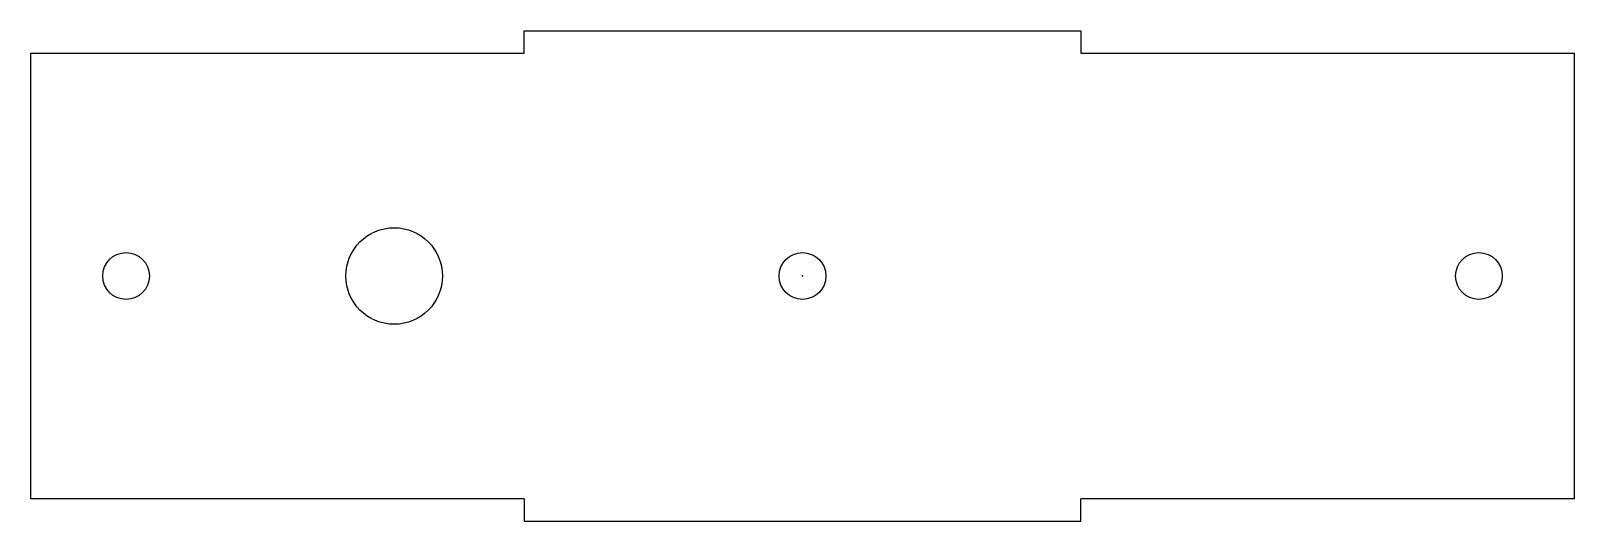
# Model space of a CAD drawing. Header units: millimetres. Extents: x -104 to 104, y -33 to 33.
import ezdxf

# ---------------------------------------------------------------- set-up
doc = ezdxf.new("R2010")
doc.units = ezdxf.units.MM
doc.header["$MEASUREMENT"] = 0
for name, color, linetype in [('laser piece v4_Sketch2', 7, 'Continuous'), ('laser piece v4_Sketch3', 7, 'Continuous'), ('laser piece v4_Sketch4', 7, 'Continuous')]:
    doc.layers.add(name, color=color, linetype=linetype)

msp = doc.modelspace()

# ---------------------------------------------------------------- linework, layer by layer
at = {"layer": 'laser piece v4_Sketch2'}
for centre, radius in [((-55, 0), 6.5), ((-91.1, 0), 3.15), ((0, 0), 3.15), ((91.1, 0), 3.15)]:
    msp.add_circle(centre, radius, dxfattribs=at)
msp.add_point((0, 0), dxfattribs=at)
at = {"layer": 'laser piece v4_Sketch3'}
msp.add_point((0, 0), dxfattribs=at)
at = {"layer": 'laser piece v4_Sketch4'}
for p, q in [((-37.5, 33), (37.5, 33)), ((-37.5, 30), (-37.5, 33)), ((37.5, 33), (37.5, 30)), ((-103.92, 30), (-37.5, 30)), ((-103.92, -30), (-103.92, 30)), ((37.5, 30), (103.92, 30)), ((103.92, 30), (103.92, -30)), ((-37.5, -30), (-103.92, -30)), ((-37.5, -30), (-37.5, -33)), ((103.92, -30), (37.5, -30)), ((37.5, -33), (37.5, -30)), ((-37.5, -33), (37.5, -33))]:
    msp.add_line(p, q, dxfattribs=at)
msp.add_point((0, 0), dxfattribs=at)
msp.add_point((0, 0), dxfattribs=at)
msp.add_point((0, 0), dxfattribs=at)

doc.saveas('drawing.dxf')
